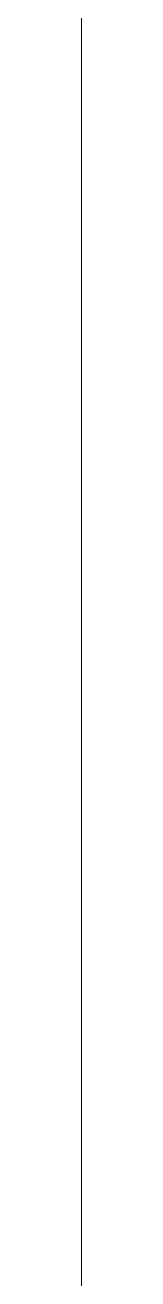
# Model space of a CAD drawing. Extents: x -181672 to 290600, y -29000 to 395522.
# Drawn here: x -4977.81 to -4977.81, y 40012.35 to 40027.8 of the extents above; entities that cross this region are included whole.
import ezdxf

# ---------------------------------------------------------------- set-up
doc = ezdxf.new("R2010")
doc.units = 0
doc.header["$LTSCALE"] = 10
doc.layers.add('XFM7P20PCW$0$G-IMPT', color=252, linetype='Continuous', lineweight=9)
doc.layers.add('XFM7P20PCW$0$M-EQPM', color=252, linetype='Continuous', lineweight=9)

# ---------------------------------------------------------------- blocks, each defined once
blk = doc.blocks.new('XFM7P20PCW$0$ui_PCW Pump Shockproof Base - PCW防震基座-Renew_dwg_¹s_ó¹Ï UA300015 _ó_û 100x9tx6M-1175029-剖面 73')
at = {"layer": 'XFM7P20PCW$0$G-IMPT'}
for p, q in [((129288.368, 25574), (129068.368, 25574)), ((129191.32, 25574), (129288.368, 25574))]:
    blk.add_line(p, q, dxfattribs=at)
blk = doc.blocks.new('XFM7P20PCW$0$ui_PCW Pump Shockproof Base - PCW防震基座-Renew_dwg_UB405025 _uÂ__W_ _ÂÅK 86D-V69-剖面 73')
at = {"layer": 'XFM7P20PCW$0$G-IMPT'}
for p, q in [((129240.868, 25574), (129248.662, 25574)), ((129248.662, 25574), (129240.868, 25574))]:
    blk.add_line(p, q, dxfattribs=at)
at = {"layer": 'XFM7P20PCW$0$G-IMPT', "flags": 128}
for points in [[(129210.425, 25574), (129211.607, 25574), (129212.835, 25574), (129214.108, 25574), (129215.424, 25574), (129216.78, 25574), (129218.175, 25574), (129219.607, 25574), (129221.072, 25574), (129222.569, 25574), (129224.096, 25574), (129225.649, 25574), (129227.226, 25574), (129228.826, 25574), (129230.444, 25574), (129232.08, 25574), (129233.729, 25574), (129235.39, 25574), (129237.059, 25574), (129238.735, 25574), (129240.414, 25574), (129240.868, 25574)], [(129240.868, 25574), (129239.188, 25574), (129237.511, 25574), (129235.84, 25574), (129234.176, 25574), (129232.524, 25574), (129230.884, 25574), (129229.261, 25574), (129227.656, 25574)], [(129240.868, 25574), (129242.547, 25574), (129244.224, 25574), (129245.895, 25574), (129247.559, 25574), (129249.211, 25574), (129250.851, 25574), (129252.474, 25574), (129254.079, 25574), (129255.663, 25574), (129257.223, 25574), (129258.757, 25574), (129260.262, 25574), (129261.736, 25574), (129263.177, 25574)], [(129263.467, 25574), (129262.128, 25574), (129260.663, 25574), (129259.166, 25574), (129257.639, 25574), (129256.086, 25574), (129254.509, 25574), (129252.909, 25574), (129251.291, 25574), (129249.655, 25574), (129248.006, 25574), (129246.345, 25574), (129244.676, 25574), (129243, 25574), (129241.321, 25574)]]:
    blk.add_lwpolyline(points, dxfattribs=at)
blk = doc.blocks.new('XFM7P20PCW$0$ui_PCW Pump Shockproof Base - PCW防震基座-Renew_dwg_²Õ_X¹Ï OB801032 JAD-2_uÂ__W_ _ö_ûÁá_N MK1808005SLDASM-1175032-剖面 73')
for name in ['XFM7P20PCW$0$ui_PCW Pump Shockproof Base - PCW防震基座-Renew_dwg_¹s_ó¹Ï UA300015 _ó_û 100x9tx6M-1175029-剖面 73', 'XFM7P20PCW$0$ui_PCW Pump Shockproof Base - PCW防震基座-Renew_dwg_UB405025 _uÂ__W_ _ÂÅK 86D-V69-剖面 73']:
    blk.add_blockref(name, (0, 0))
blk = doc.blocks.new('XFM7P20PCW$0$ui_PCW Pump Shockproof Base - _D_PCW Pump Shockproof Base_3000Lx1500Wx300H-1175038-剖面 73')
blk.add_blockref('XFM7P20PCW$0$ui_PCW Pump Shockproof Base - PCW防震基座-Renew_dwg_²Õ_X¹Ï OB801032 JAD-2_uÂ__W_ _ö_ûÁá_N MK1808005SLDASM-1175032-剖面 73', (243, 0))
blk = doc.blocks.new('XFM7P20PCW')
at = {"layer": 'XFM7P20PCW$0$M-EQPM', "rotation": 90}
blk.add_blockref('XFM7P20PCW$0$ui_PCW Pump Shockproof Base - _D_PCW Pump Shockproof Base_3000Lx1500Wx300H-1175038-剖面 73', (20596.18937, -89471.3504), dxfattribs=at)

msp = doc.modelspace()

# ---------------------------------------------------------------- block references
msp.add_blockref('XFM7P20PCW', (0, 0))

doc.saveas('drawing.dxf')
